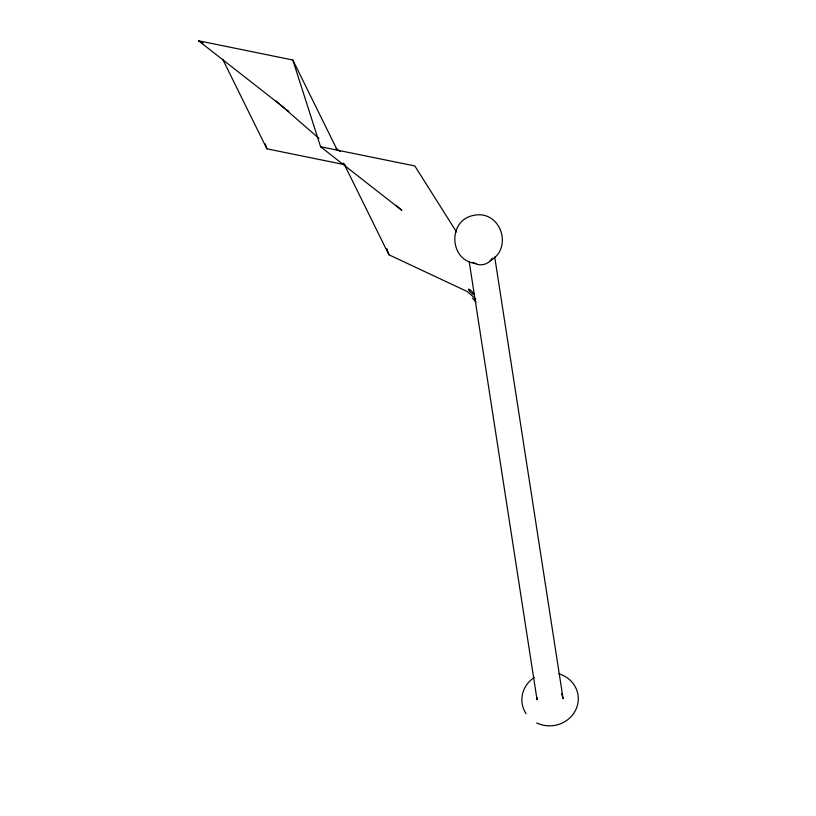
<?xml version="1.0" encoding="UTF-8"?>
<svg xmlns="http://www.w3.org/2000/svg" width="816" height="816" viewBox="0 0 816 816"><rect width="100%" height="100%" fill="white"/><g stroke="black" fill="none" stroke-linecap="round" stroke-linejoin="round"><path stroke-width="1.22" d="M537.285 697.731L537.061 699.853L469.261 261.946M490.059 260.732C513.662 248.288 500.606 209.59 473.79 215.353C447.229 220.075 449.116 261.161 476.003 263.497M284.876 108.334L198.574 40.8L292.832 60.007L337.508 150.593M292.832 60.007L320.576 146.747L414.834 165.954L456.481 231.938M222.758 59.364L266.883 148.818L345.015 164.74M343.648 163.047L388.885 254.765L467.231 291.526L475.769 298.942M198.574 40.8L203.082 43.166M286.875 109.905L288.884 111.476M336.049 148.39L340.068 151.531M320.576 146.747L401.86 210.355L396.137 205.387M276.043 101.102L318.934 138.343M476.054 302.063L472.444 298.146M561.612 693.549L563.091 698.639L494.71 256.948M386.957 248.737L388.885 254.765M265.343 143.993L266.883 148.818M473.841 294.086A3.672 0.775 44.4 0 1 471.424 293.077M470.72 292.444A3.672 0.775 44.4 0 1 469.118 289.272A3.672 0.775 44.4 0 1 473.688 293.678M558.889 673.822A28.254 26.571 -8.8 0 1 576.004 709.277A28.254 26.571 -8.8 0 1 536.734 722.925M526.085 713.684A28.254 26.571 -8.8 0 1 534.184 677.535M492.395 258.131A13.046 12.26 -8.8 0 1 472.862 262.313"/></g></svg>
